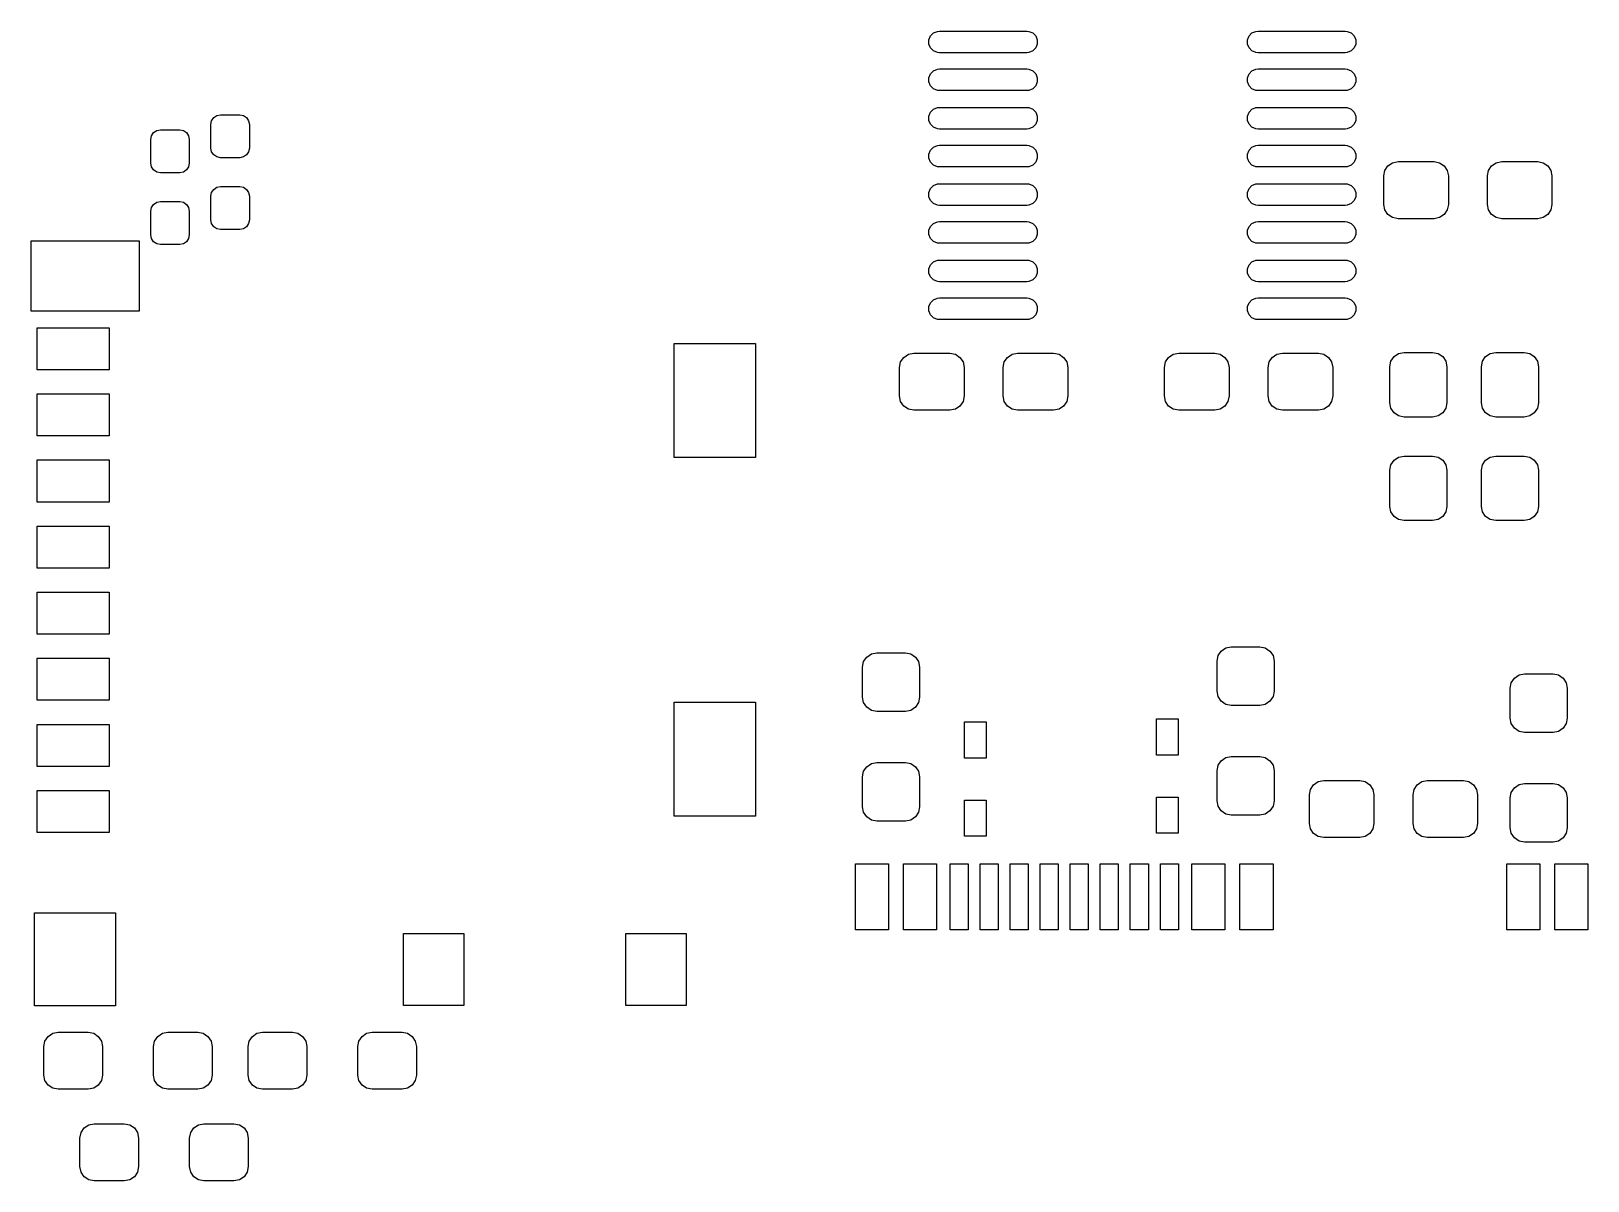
# Model space of a CAD drawing. Header units: millimetres. Extents: x 87.8 to 139.8, y -83.8 to -63.
# Drawn here: x 87.79 to 113.7, y -83.79 to -64.65 of the extents above; entities that cross this region are included whole.
import ezdxf

# ---------------------------------------------------------------- set-up
doc = ezdxf.new("R2010")
doc.units = ezdxf.units.MM
doc.layers.add('F.Paste', color=253, linetype='CONTINUOUS', true_color=0xb4a09a)

msp = doc.modelspace()

# ---------------------------------------------------------------- linework, layer by layer
at = {"layer": 'F.Paste', "linetype": 'CONTINUOUS'}
for p, q in [((102.730459, -64.798384), (102.757335, -64.733497)), ((102.757335, -64.733497), (102.806997, -64.683835)), ((102.806997, -64.683835), (102.871884, -64.656959)), ((102.871884, -64.656959), (102.907, -64.6535)), ((102.907, -64.6535), (104.357, -64.6535)), ((104.357, -64.6535), (104.392116, -64.656959)), ((104.392116, -64.656959), (104.457003, -64.683835)), ((104.457003, -64.683835), (104.506665, -64.733497)), ((104.506665, -64.733497), (104.533541, -64.798384)), ((108.030459, -64.798384), (108.057335, -64.733497)), ((108.057335, -64.733497), (108.106997, -64.683835)), ((108.106997, -64.683835), (108.171884, -64.656959)), ((108.171884, -64.656959), (108.207, -64.6535)), ((108.207, -64.6535), (109.657, -64.6535)), ((109.657, -64.6535), (109.692116, -64.656959)), ((109.692116, -64.656959), (109.757003, -64.683835)), ((109.757003, -64.683835), (109.806665, -64.733497)), ((109.806665, -64.733497), (109.833541, -64.798384)), ((102.730459, -64.868616), (102.730459, -64.798384)), ((102.757335, -64.933503), (102.730459, -64.868616)), ((102.806997, -64.983165), (102.757335, -64.933503)), ((102.871884, -65.010041), (102.806997, -64.983165)), ((102.907, -65.0135), (102.871884, -65.010041)), ((104.357, -65.0135), (102.907, -65.0135)), ((104.392116, -65.010041), (104.357, -65.0135)), ((104.457003, -64.983165), (104.392116, -65.010041)), ((104.506665, -64.933503), (104.457003, -64.983165)), ((104.533541, -64.868616), (104.506665, -64.933503)), ((104.533541, -64.798384), (104.533541, -64.868616)), ((108.030459, -64.868616), (108.030459, -64.798384)), ((108.057335, -64.933503), (108.030459, -64.868616)), ((108.106997, -64.983165), (108.057335, -64.933503)), ((108.171884, -65.010041), (108.106997, -64.983165)), ((108.207, -65.0135), (108.171884, -65.010041)), ((109.657, -65.0135), (108.207, -65.0135)), ((109.692116, -65.010041), (109.657, -65.0135)), ((109.757003, -64.983165), (109.692116, -65.010041)), ((109.806665, -64.933503), (109.757003, -64.983165)), ((109.833541, -64.868616), (109.806665, -64.933503)), ((109.833541, -64.798384), (109.833541, -64.868616)), ((102.806997, -65.313835), (102.871884, -65.286959)), ((102.871884, -65.286959), (102.907, -65.2835)), ((102.907, -65.2835), (104.357, -65.2835)), ((104.357, -65.2835), (104.392116, -65.286959)), ((104.392116, -65.286959), (104.457003, -65.313835)), ((108.106997, -65.313835), (108.171884, -65.286959)), ((108.171884, -65.286959), (108.207, -65.2835)), ((108.207, -65.2835), (109.657, -65.2835)), ((109.657, -65.2835), (109.692116, -65.286959)), ((109.692116, -65.286959), (109.757003, -65.313835)), ((102.730459, -65.428384), (102.757335, -65.363497)), ((102.730459, -65.498616), (102.730459, -65.428384)), ((102.757335, -65.563503), (102.730459, -65.498616)), ((102.757335, -65.363497), (102.806997, -65.313835)), ((104.457003, -65.313835), (104.506665, -65.363497)), ((104.506665, -65.363497), (104.533541, -65.428384)), ((104.533541, -65.498616), (104.506665, -65.563503)), ((104.533541, -65.428384), (104.533541, -65.498616)), ((108.030459, -65.428384), (108.057335, -65.363497)), ((108.030459, -65.498616), (108.030459, -65.428384)), ((108.057335, -65.563503), (108.030459, -65.498616)), ((108.057335, -65.363497), (108.106997, -65.313835)), ((109.757003, -65.313835), (109.806665, -65.363497)), ((109.806665, -65.363497), (109.833541, -65.428384)), ((109.833541, -65.498616), (109.806665, -65.563503)), ((109.833541, -65.428384), (109.833541, -65.498616)), ((102.806997, -65.613165), (102.757335, -65.563503)), ((102.871884, -65.640041), (102.806997, -65.613165)), ((102.907, -65.6435), (102.871884, -65.640041)), ((104.357, -65.6435), (102.907, -65.6435)), ((104.392116, -65.640041), (104.357, -65.6435)), ((104.457003, -65.613165), (104.392116, -65.640041)), ((104.506665, -65.563503), (104.457003, -65.613165)), ((108.106997, -65.613165), (108.057335, -65.563503)), ((108.171884, -65.640041), (108.106997, -65.613165)), ((108.207, -65.6435), (108.171884, -65.640041)), ((109.657, -65.6435), (108.207, -65.6435)), ((109.692116, -65.640041), (109.657, -65.6435)), ((109.757003, -65.613165), (109.692116, -65.640041)), ((109.806665, -65.563503), (109.757003, -65.613165)), ((90.826863, -66.091863), (90.878771, -66.057179)), ((90.878771, -66.057179), (90.94, -66.045)), ((90.94, -66.045), (91.26, -66.045)), ((91.26, -66.045), (91.321229, -66.057179)), ((91.321229, -66.057179), (91.373137, -66.091863)), ((102.730459, -66.068384), (102.757335, -66.003497)), ((102.730459, -66.138616), (102.730459, -66.068384)), ((102.757335, -66.003497), (102.806997, -65.953835)), ((102.806997, -65.953835), (102.871884, -65.926959)), ((102.871884, -65.926959), (102.907, -65.9235)), ((102.907, -65.9235), (104.357, -65.9235)), ((104.357, -65.9235), (104.392116, -65.926959)), ((104.392116, -65.926959), (104.457003, -65.953835)), ((104.457003, -65.953835), (104.506665, -66.003497)), ((104.506665, -66.003497), (104.533541, -66.068384)), ((104.533541, -66.068384), (104.533541, -66.138616)), ((108.030459, -66.068384), (108.057335, -66.003497)), ((108.030459, -66.138616), (108.030459, -66.068384)), ((108.057335, -66.003497), (108.106997, -65.953835)), ((108.106997, -65.953835), (108.171884, -65.926959)), ((108.171884, -65.926959), (108.207, -65.9235)), ((108.207, -65.9235), (109.657, -65.9235)), ((109.657, -65.9235), (109.692116, -65.926959)), ((109.692116, -65.926959), (109.757003, -65.953835)), ((109.757003, -65.953835), (109.806665, -66.003497)), ((109.806665, -66.003497), (109.833541, -66.068384)), ((109.833541, -66.068384), (109.833541, -66.138616)), ((89.826863, -66.341863), (89.878771, -66.307179)), ((89.878771, -66.307179), (89.94, -66.295)), ((89.94, -66.295), (90.26, -66.295)), ((90.26, -66.295), (90.321229, -66.307179)), ((90.321229, -66.307179), (90.373137, -66.341863)), ((90.78, -66.205), (90.792179, -66.143771)), ((90.78, -66.6), (90.78, -66.205)), ((90.792179, -66.143771), (90.826863, -66.091863)), ((91.373137, -66.091863), (91.407821, -66.143771)), ((91.407821, -66.143771), (91.42, -66.205)), ((91.42, -66.205), (91.42, -66.6)), ((102.757335, -66.203503), (102.730459, -66.138616)), ((102.806997, -66.253165), (102.757335, -66.203503)), ((102.871884, -66.280041), (102.806997, -66.253165)), ((102.907, -66.2835), (102.871884, -66.280041)), ((104.357, -66.2835), (102.907, -66.2835)), ((104.392116, -66.280041), (104.357, -66.2835)), ((104.457003, -66.253165), (104.392116, -66.280041)), ((104.506665, -66.203503), (104.457003, -66.253165)), ((104.533541, -66.138616), (104.506665, -66.203503)), ((108.057335, -66.203503), (108.030459, -66.138616)), ((108.106997, -66.253165), (108.057335, -66.203503)), ((108.171884, -66.280041), (108.106997, -66.253165)), ((108.207, -66.2835), (108.171884, -66.280041)), ((109.657, -66.2835), (108.207, -66.2835)), ((109.692116, -66.280041), (109.657, -66.2835)), ((109.757003, -66.253165), (109.692116, -66.280041)), ((109.806665, -66.203503), (109.757003, -66.253165)), ((109.833541, -66.138616), (109.806665, -66.203503)), ((89.78, -66.455), (89.792179, -66.393771)), ((89.78, -66.85), (89.78, -66.455)), ((89.792179, -66.393771), (89.826863, -66.341863)), ((90.373137, -66.341863), (90.407821, -66.393771)), ((90.407821, -66.393771), (90.42, -66.455)), ((90.42, -66.455), (90.42, -66.85)), ((102.757335, -66.633497), (102.806997, -66.583835)), ((102.806997, -66.583835), (102.871884, -66.556959)), ((102.871884, -66.556959), (102.907, -66.5535)), ((102.907, -66.5535), (104.357, -66.5535)), ((104.357, -66.5535), (104.392116, -66.556959)), ((104.392116, -66.556959), (104.457003, -66.583835)), ((104.457003, -66.583835), (104.506665, -66.633497)), ((108.057335, -66.633497), (108.106997, -66.583835)), ((108.106997, -66.583835), (108.171884, -66.556959)), ((108.171884, -66.556959), (108.207, -66.5535)), ((108.207, -66.5535), (109.657, -66.5535)), ((109.657, -66.5535), (109.692116, -66.556959)), ((109.692116, -66.556959), (109.757003, -66.583835)), ((109.757003, -66.583835), (109.806665, -66.633497)), ((90.792179, -66.661229), (90.78, -66.6)), ((90.826863, -66.713137), (90.792179, -66.661229)), ((90.878771, -66.747821), (90.826863, -66.713137)), ((90.94, -66.76), (90.878771, -66.747821)), ((91.26, -66.76), (90.94, -66.76)), ((91.321229, -66.747821), (91.26, -66.76)), ((91.373137, -66.713137), (91.321229, -66.747821)), ((91.407821, -66.661229), (91.373137, -66.713137)), ((91.42, -66.6), (91.407821, -66.661229)), ((102.730459, -66.698384), (102.757335, -66.633497)), ((102.730459, -66.768616), (102.730459, -66.698384)), ((102.757335, -66.833503), (102.730459, -66.768616)), ((102.806997, -66.883165), (102.757335, -66.833503)), ((104.506665, -66.833503), (104.457003, -66.883165)), ((104.506665, -66.633497), (104.533541, -66.698384)), ((104.533541, -66.768616), (104.506665, -66.833503)), ((104.533541, -66.698384), (104.533541, -66.768616)), ((108.030459, -66.698384), (108.057335, -66.633497)), ((108.030459, -66.768616), (108.030459, -66.698384)), ((108.057335, -66.833503), (108.030459, -66.768616)), ((108.106997, -66.883165), (108.057335, -66.833503)), ((109.806665, -66.833503), (109.757003, -66.883165)), ((109.806665, -66.633497), (109.833541, -66.698384)), ((109.833541, -66.768616), (109.806665, -66.833503)), ((109.833541, -66.698384), (109.833541, -66.768616)), ((110.369562, -66.894562), (110.446613, -66.843079)), ((110.446613, -66.843079), (110.5375, -66.825)), ((110.5375, -66.825), (111.1375, -66.825)), ((111.1375, -66.825), (111.228387, -66.843079)), ((111.228387, -66.843079), (111.305438, -66.894562)), ((112.094562, -66.894562), (112.171613, -66.843079)), ((112.171613, -66.843079), (112.2625, -66.825)), ((112.2625, -66.825), (112.8625, -66.825)), ((112.8625, -66.825), (112.953387, -66.843079)), ((112.953387, -66.843079), (113.030438, -66.894562)), ((89.792179, -66.911229), (89.78, -66.85)), ((89.826863, -66.963137), (89.792179, -66.911229)), ((89.878771, -66.997821), (89.826863, -66.963137)), ((89.94, -67.01), (89.878771, -66.997821)), ((90.26, -67.01), (89.94, -67.01)), ((90.321229, -66.997821), (90.26, -67.01)), ((90.373137, -66.963137), (90.321229, -66.997821)), ((90.407821, -66.911229), (90.373137, -66.963137)), ((90.42, -66.85), (90.407821, -66.911229)), ((102.871884, -66.910041), (102.806997, -66.883165)), ((102.907, -66.9135), (102.871884, -66.910041)), ((104.357, -66.9135), (102.907, -66.9135)), ((104.392116, -66.910041), (104.357, -66.9135)), ((104.457003, -66.883165), (104.392116, -66.910041)), ((108.171884, -66.910041), (108.106997, -66.883165)), ((108.207, -66.9135), (108.171884, -66.910041)), ((109.657, -66.9135), (108.207, -66.9135)), ((109.692116, -66.910041), (109.657, -66.9135)), ((109.757003, -66.883165), (109.692116, -66.910041)), ((110.3, -67.0625), (110.318079, -66.971613)), ((110.3, -67.5375), (110.3, -67.0625)), ((110.318079, -66.971613), (110.369562, -66.894562)), ((111.305438, -66.894562), (111.356921, -66.971613)), ((111.356921, -66.971613), (111.375, -67.0625)), ((111.375, -67.0625), (111.375, -67.5375)), ((112.025, -67.0625), (112.043079, -66.971613)), ((112.025, -67.5375), (112.025, -67.0625)), ((112.043079, -66.971613), (112.094562, -66.894562)), ((113.030438, -66.894562), (113.081921, -66.971613)), ((113.081921, -66.971613), (113.1, -67.0625)), ((113.1, -67.0625), (113.1, -67.5375)), ((90.78, -67.4), (90.792179, -67.338771)), ((90.792179, -67.338771), (90.826863, -67.286863)), ((90.826863, -67.286863), (90.878771, -67.252179)), ((90.878771, -67.252179), (90.94, -67.24)), ((90.94, -67.24), (91.26, -67.24)), ((91.26, -67.24), (91.321229, -67.252179)), ((91.321229, -67.252179), (91.373137, -67.286863)), ((91.373137, -67.286863), (91.407821, -67.338771)), ((91.407821, -67.338771), (91.42, -67.4)), ((102.730459, -67.338384), (102.757335, -67.273497)), ((102.730459, -67.408616), (102.730459, -67.338384)), ((102.757335, -67.273497), (102.806997, -67.223835)), ((102.806997, -67.223835), (102.871884, -67.196959)), ((102.871884, -67.196959), (102.907, -67.1935)), ((102.907, -67.1935), (104.357, -67.1935)), ((104.357, -67.1935), (104.392116, -67.196959)), ((104.392116, -67.196959), (104.457003, -67.223835)), ((104.457003, -67.223835), (104.506665, -67.273497)), ((104.506665, -67.273497), (104.533541, -67.338384)), ((104.533541, -67.338384), (104.533541, -67.408616)), ((108.030459, -67.338384), (108.057335, -67.273497)), ((108.030459, -67.408616), (108.030459, -67.338384)), ((108.057335, -67.273497), (108.106997, -67.223835)), ((108.106997, -67.223835), (108.171884, -67.196959)), ((108.171884, -67.196959), (108.207, -67.1935)), ((108.207, -67.1935), (109.657, -67.1935)), ((109.657, -67.1935), (109.692116, -67.196959)), ((109.692116, -67.196959), (109.757003, -67.223835)), ((109.757003, -67.223835), (109.806665, -67.273497)), ((109.806665, -67.273497), (109.833541, -67.338384)), ((109.833541, -67.338384), (109.833541, -67.408616)), ((89.78, -67.65), (89.792179, -67.588771)), ((89.792179, -67.588771), (89.826863, -67.536863)), ((89.826863, -67.536863), (89.878771, -67.502179)), ((89.878771, -67.502179), (89.94, -67.49)), ((89.94, -67.49), (90.26, -67.49)), ((90.26, -67.49), (90.321229, -67.502179)), ((90.321229, -67.502179), (90.373137, -67.536863)), ((90.373137, -67.536863), (90.407821, -67.588771)), ((90.407821, -67.588771), (90.42, -67.65)), ((90.78, -67.795), (90.78, -67.4)), ((91.42, -67.4), (91.42, -67.795)), ((102.757335, -67.473503), (102.730459, -67.408616)), ((102.806997, -67.523165), (102.757335, -67.473503)), ((102.871884, -67.550041), (102.806997, -67.523165)), ((102.907, -67.5535), (102.871884, -67.550041)), ((104.357, -67.5535), (102.907, -67.5535)), ((104.392116, -67.550041), (104.357, -67.5535)), ((104.457003, -67.523165), (104.392116, -67.550041)), ((104.506665, -67.473503), (104.457003, -67.523165)), ((104.533541, -67.408616), (104.506665, -67.473503)), ((108.057335, -67.473503), (108.030459, -67.408616)), ((108.106997, -67.523165), (108.057335, -67.473503)), ((108.171884, -67.550041), (108.106997, -67.523165)), ((108.207, -67.5535), (108.171884, -67.550041)), ((109.657, -67.5535), (108.207, -67.5535)), ((109.692116, -67.550041), (109.657, -67.5535)), ((109.757003, -67.523165), (109.692116, -67.550041)), ((109.806665, -67.473503), (109.757003, -67.523165)), ((109.833541, -67.408616), (109.806665, -67.473503)), ((110.318079, -67.628387), (110.3, -67.5375)), ((111.375, -67.5375), (111.356921, -67.628387)), ((112.043079, -67.628387), (112.025, -67.5375)), ((113.1, -67.5375), (113.081921, -67.628387)), ((89.78, -68.045), (89.78, -67.65)), ((90.42, -67.65), (90.42, -68.045)), ((90.792179, -67.856229), (90.78, -67.795)), ((90.826863, -67.908137), (90.792179, -67.856229)), ((91.407821, -67.856229), (91.373137, -67.908137)), ((91.42, -67.795), (91.407821, -67.856229)), ((102.757335, -67.903497), (102.806997, -67.853835)), ((102.806997, -67.853835), (102.871884, -67.826959)), ((102.871884, -67.826959), (102.907, -67.8235)), ((102.907, -67.8235), (104.357, -67.8235)), ((104.357, -67.8235), (104.392116, -67.826959)), ((104.392116, -67.826959), (104.457003, -67.853835)), ((104.457003, -67.853835), (104.506665, -67.903497)), ((108.057335, -67.903497), (108.106997, -67.853835)), ((108.106997, -67.853835), (108.171884, -67.826959)), ((108.171884, -67.826959), (108.207, -67.8235)), ((108.207, -67.8235), (109.657, -67.8235)), ((109.657, -67.8235), (109.692116, -67.826959)), ((109.692116, -67.826959), (109.757003, -67.853835)), ((109.757003, -67.853835), (109.806665, -67.903497)), ((110.369562, -67.705438), (110.318079, -67.628387)), ((110.446613, -67.756921), (110.369562, -67.705438)), ((110.5375, -67.775), (110.446613, -67.756921)), ((111.1375, -67.775), (110.5375, -67.775)), ((111.228387, -67.756921), (111.1375, -67.775)), ((111.305438, -67.705438), (111.228387, -67.756921)), ((111.356921, -67.628387), (111.305438, -67.705438)), ((112.094562, -67.705438), (112.043079, -67.628387)), ((112.171613, -67.756921), (112.094562, -67.705438)), ((112.2625, -67.775), (112.171613, -67.756921)), ((112.8625, -67.775), (112.2625, -67.775)), ((112.953387, -67.756921), (112.8625, -67.775)), ((113.030438, -67.705438), (112.953387, -67.756921)), ((113.081921, -67.628387), (113.030438, -67.705438)), ((89.792179, -68.106229), (89.78, -68.045)), ((89.826863, -68.158137), (89.792179, -68.106229)), ((90.407821, -68.106229), (90.373137, -68.158137)), ((90.42, -68.045), (90.407821, -68.106229)), ((90.878771, -67.942821), (90.826863, -67.908137)), ((90.94, -67.955), (90.878771, -67.942821)), ((91.26, -67.955), (90.94, -67.955)), ((91.321229, -67.942821), (91.26, -67.955)), ((91.373137, -67.908137), (91.321229, -67.942821)), ((102.730459, -67.968384), (102.757335, -67.903497)), ((102.730459, -68.038616), (102.730459, -67.968384)), ((102.757335, -68.103503), (102.730459, -68.038616)), ((102.806997, -68.153165), (102.757335, -68.103503)), ((104.506665, -68.103503), (104.457003, -68.153165)), ((104.506665, -67.903497), (104.533541, -67.968384)), ((104.533541, -68.038616), (104.506665, -68.103503)), ((104.533541, -67.968384), (104.533541, -68.038616)), ((108.030459, -67.968384), (108.057335, -67.903497)), ((108.030459, -68.038616), (108.030459, -67.968384)), ((108.057335, -68.103503), (108.030459, -68.038616)), ((108.106997, -68.153165), (108.057335, -68.103503)), ((109.806665, -68.103503), (109.757003, -68.153165)), ((109.806665, -67.903497), (109.833541, -67.968384)), ((109.833541, -68.038616), (109.806665, -68.103503)), ((109.833541, -67.968384), (109.833541, -68.038616)), ((87.7876, -69.315), (87.7876, -68.145)), ((87.7876, -68.145), (89.5876, -68.145)), ((89.5876, -68.145), (89.5876, -69.315)), ((89.878771, -68.192821), (89.826863, -68.158137)), ((89.94, -68.205), (89.878771, -68.192821)), ((90.26, -68.205), (89.94, -68.205)), ((90.321229, -68.192821), (90.26, -68.205)), ((90.373137, -68.158137), (90.321229, -68.192821)), ((102.871884, -68.180041), (102.806997, -68.153165)), ((102.907, -68.1835), (102.871884, -68.180041)), ((104.357, -68.1835), (102.907, -68.1835)), ((104.392116, -68.180041), (104.357, -68.1835)), ((104.457003, -68.153165), (104.392116, -68.180041)), ((108.171884, -68.180041), (108.106997, -68.153165)), ((108.207, -68.1835), (108.171884, -68.180041)), ((109.657, -68.1835), (108.207, -68.1835)), ((109.692116, -68.180041), (109.657, -68.1835)), ((109.757003, -68.153165), (109.692116, -68.180041)), ((102.730459, -68.608384), (102.757335, -68.543497)), ((102.730459, -68.678616), (102.730459, -68.608384)), ((102.757335, -68.543497), (102.806997, -68.493835)), ((102.806997, -68.493835), (102.871884, -68.466959)), ((102.871884, -68.466959), (102.907, -68.4635)), ((102.907, -68.4635), (104.357, -68.4635)), ((104.357, -68.4635), (104.392116, -68.466959)), ((104.392116, -68.466959), (104.457003, -68.493835)), ((104.457003, -68.493835), (104.506665, -68.543497)), ((104.506665, -68.543497), (104.533541, -68.608384)), ((104.533541, -68.608384), (104.533541, -68.678616)), ((108.030459, -68.608384), (108.057335, -68.543497)), ((108.030459, -68.678616), (108.030459, -68.608384)), ((108.057335, -68.543497), (108.106997, -68.493835)), ((108.106997, -68.493835), (108.171884, -68.466959)), ((108.171884, -68.466959), (108.207, -68.4635)), ((108.207, -68.4635), (109.657, -68.4635)), ((109.657, -68.4635), (109.692116, -68.466959)), ((109.692116, -68.466959), (109.757003, -68.493835)), ((109.757003, -68.493835), (109.806665, -68.543497)), ((109.806665, -68.543497), (109.833541, -68.608384)), ((109.833541, -68.608384), (109.833541, -68.678616)), ((102.757335, -68.743503), (102.730459, -68.678616)), ((102.806997, -68.793165), (102.757335, -68.743503)), ((102.871884, -68.820041), (102.806997, -68.793165)), ((102.907, -68.8235), (102.871884, -68.820041)), ((104.357, -68.8235), (102.907, -68.8235)), ((104.392116, -68.820041), (104.357, -68.8235)), ((104.457003, -68.793165), (104.392116, -68.820041)), ((104.506665, -68.743503), (104.457003, -68.793165)), ((104.533541, -68.678616), (104.506665, -68.743503)), ((108.057335, -68.743503), (108.030459, -68.678616)), ((108.106997, -68.793165), (108.057335, -68.743503)), ((108.171884, -68.820041), (108.106997, -68.793165)), ((108.207, -68.8235), (108.171884, -68.820041)), ((109.657, -68.8235), (108.207, -68.8235)), ((109.692116, -68.820041), (109.657, -68.8235)), ((109.757003, -68.793165), (109.692116, -68.820041)), ((109.806665, -68.743503), (109.757003, -68.793165)), ((109.833541, -68.678616), (109.806665, -68.743503)), ((102.730459, -69.238384), (102.757335, -69.173497)), ((102.757335, -69.173497), (102.806997, -69.123835)), ((102.806997, -69.123835), (102.871884, -69.096959)), ((102.871884, -69.096959), (102.907, -69.0935)), ((102.907, -69.0935), (104.357, -69.0935)), ((104.357, -69.0935), (104.392116, -69.096959)), ((104.392116, -69.096959), (104.457003, -69.123835)), ((104.457003, -69.123835), (104.506665, -69.173497)), ((104.506665, -69.173497), (104.533541, -69.238384)), ((108.030459, -69.238384), (108.057335, -69.173497)), ((108.057335, -69.173497), (108.106997, -69.123835)), ((108.106997, -69.123835), (108.171884, -69.096959)), ((108.171884, -69.096959), (108.207, -69.0935)), ((108.207, -69.0935), (109.657, -69.0935)), ((109.657, -69.0935), (109.692116, -69.096959)), ((109.692116, -69.096959), (109.757003, -69.123835)), ((109.757003, -69.123835), (109.806665, -69.173497)), ((109.806665, -69.173497), (109.833541, -69.238384)), ((89.5876, -69.315), (87.7876, -69.315)), ((102.730459, -69.308616), (102.730459, -69.238384)), ((102.757335, -69.373503), (102.730459, -69.308616)), ((102.806997, -69.423165), (102.757335, -69.373503)), ((102.871884, -69.450041), (102.806997, -69.423165)), ((104.457003, -69.423165), (104.392116, -69.450041)), ((104.506665, -69.373503), (104.457003, -69.423165)), ((104.533541, -69.308616), (104.506665, -69.373503)), ((104.533541, -69.238384), (104.533541, -69.308616)), ((108.030459, -69.308616), (108.030459, -69.238384)), ((108.057335, -69.373503), (108.030459, -69.308616)), ((108.106997, -69.423165), (108.057335, -69.373503)), ((108.171884, -69.450041), (108.106997, -69.423165)), ((109.757003, -69.423165), (109.692116, -69.450041)), ((109.806665, -69.373503), (109.757003, -69.423165)), ((109.833541, -69.308616), (109.806665, -69.373503)), ((109.833541, -69.238384), (109.833541, -69.308616)), ((87.8876, -70.29), (87.8876, -69.59)), ((87.8876, -69.59), (89.0876, -69.59)), ((89.0876, -69.59), (89.0876, -70.29)), ((102.907, -69.4535), (102.871884, -69.450041)), ((104.357, -69.4535), (102.907, -69.4535)), ((104.392116, -69.450041), (104.357, -69.4535)), ((108.207, -69.4535), (108.171884, -69.450041)), ((109.657, -69.4535), (108.207, -69.4535)), ((109.692116, -69.450041), (109.657, -69.4535)), ((98.4926, -71.75), (98.4926, -69.85)), ((98.4926, -69.85), (99.8426, -69.85)), ((99.8426, -69.85), (99.8426, -71.75)), ((102.2415, -70.25), (102.259579, -70.159113)), ((102.259579, -70.159113), (102.311062, -70.082062)), ((102.311062, -70.082062), (102.388113, -70.030579)), ((102.388113, -70.030579), (102.479, -70.0125)), ((102.479, -70.0125), (103.079, -70.0125)), ((103.079, -70.0125), (103.169887, -70.030579)), ((103.169887, -70.030579), (103.246938, -70.082062)), ((103.246938, -70.082062), (103.298421, -70.159113)), ((103.298421, -70.159113), (103.3165, -70.25)), ((103.9665, -70.25), (103.984579, -70.159113)), ((103.984579, -70.159113), (104.036062, -70.082062)), ((104.036062, -70.082062), (104.113113, -70.030579)), ((104.113113, -70.030579), (104.204, -70.0125)), ((104.204, -70.0125), (104.804, -70.0125)), ((104.804, -70.0125), (104.894887, -70.030579)), ((104.894887, -70.030579), (104.971938, -70.082062)), ((104.971938, -70.082062), (105.023421, -70.159113)), ((105.023421, -70.159113), (105.0415, -70.25)), ((106.65, -70.25), (106.668079, -70.159113)), ((106.668079, -70.159113), (106.719562, -70.082062)), ((106.719562, -70.082062), (106.796613, -70.030579)), ((106.796613, -70.030579), (106.8875, -70.0125)), ((106.8875, -70.0125), (107.4875, -70.0125)), ((107.4875, -70.0125), (107.578387, -70.030579)), ((107.578387, -70.030579), (107.655438, -70.082062)), ((107.655438, -70.082062), (107.706921, -70.159113)), ((107.706921, -70.159113), (107.725, -70.25)), ((108.375, -70.25), (108.393079, -70.159113)), ((108.393079, -70.159113), (108.444562, -70.082062)), ((108.444562, -70.082062), (108.521613, -70.030579)), ((108.521613, -70.030579), (108.6125, -70.0125)), ((108.6125, -70.0125), (109.2125, -70.0125)), ((109.2125, -70.0125), (109.303387, -70.030579)), ((109.303387, -70.030579), (109.380438, -70.082062)), ((109.380438, -70.082062), (109.431921, -70.159113)), ((109.431921, -70.159113), (109.45, -70.25)), ((110.401, -70.2375), (110.419079, -70.146613)), ((110.419079, -70.146613), (110.470562, -70.069562)), ((110.470562, -70.069562), (110.547613, -70.018079)), ((110.547613, -70.018079), (110.6385, -70)), ((110.6385, -70), (111.1135, -70)), ((111.1135, -70), (111.204387, -70.018079)), ((111.204387, -70.018079), (111.281438, -70.069562)), ((111.281438, -70.069562), (111.332921, -70.146613)), ((111.332921, -70.146613), (111.351, -70.2375)), ((111.925, -70.2375), (111.943079, -70.146613)), ((111.943079, -70.146613), (111.994562, -70.069562)), ((111.994562, -70.069562), (112.071613, -70.018079)), ((112.071613, -70.018079), (112.1625, -70)), ((112.1625, -70), (112.6375, -70)), ((112.6375, -70), (112.728387, -70.018079)), ((112.728387, -70.018079), (112.805438, -70.069562)), ((112.805438, -70.069562), (112.856921, -70.146613)), ((112.856921, -70.146613), (112.875, -70.2375)), ((89.0876, -70.29), (87.8876, -70.29)), ((102.2415, -70.725), (102.2415, -70.25)), ((103.3165, -70.25), (103.3165, -70.725)), ((103.9665, -70.725), (103.9665, -70.25)), ((105.0415, -70.25), (105.0415, -70.725)), ((106.65, -70.725), (106.65, -70.25)), ((107.725, -70.25), (107.725, -70.725)), ((108.375, -70.725), (108.375, -70.25)), ((109.45, -70.25), (109.45, -70.725)), ((110.401, -70.8375), (110.401, -70.2375)), ((111.351, -70.2375), (111.351, -70.8375)), ((111.925, -70.8375), (111.925, -70.2375)), ((112.875, -70.2375), (112.875, -70.8375)), ((87.8876, -71.39), (87.8876, -70.69)), ((87.8876, -70.69), (89.0876, -70.69)), ((89.0876, -70.69), (89.0876, -71.39)), ((102.259579, -70.815887), (102.2415, -70.725)), ((103.3165, -70.725), (103.298421, -70.815887)), ((103.984579, -70.815887), (103.9665, -70.725)), ((105.0415, -70.725), (105.023421, -70.815887)), ((106.668079, -70.815887), (106.65, -70.725)), ((107.725, -70.725), (107.706921, -70.815887)), ((108.393079, -70.815887), (108.375, -70.725)), ((109.45, -70.725), (109.431921, -70.815887)), ((102.311062, -70.892938), (102.259579, -70.815887)), ((102.388113, -70.944421), (102.311062, -70.892938)), ((102.479, -70.9625), (102.388113, -70.944421)), ((103.079, -70.9625), (102.479, -70.9625)), ((103.169887, -70.944421), (103.079, -70.9625)), ((103.246938, -70.892938), (103.169887, -70.944421)), ((103.298421, -70.815887), (103.246938, -70.892938)), ((104.036062, -70.892938), (103.984579, -70.815887)), ((104.113113, -70.944421), (104.036062, -70.892938)), ((104.204, -70.9625), (104.113113, -70.944421)), ((104.804, -70.9625), (104.204, -70.9625)), ((104.894887, -70.944421), (104.804, -70.9625)), ((104.971938, -70.892938), (104.894887, -70.944421)), ((105.023421, -70.815887), (104.971938, -70.892938)), ((106.719562, -70.892938), (106.668079, -70.815887)), ((106.796613, -70.944421), (106.719562, -70.892938)), ((106.8875, -70.9625), (106.796613, -70.944421)), ((107.4875, -70.9625), (106.8875, -70.9625)), ((107.578387, -70.944421), (107.4875, -70.9625)), ((107.655438, -70.892938), (107.578387, -70.944421)), ((107.706921, -70.815887), (107.655438, -70.892938)), ((108.444562, -70.892938), (108.393079, -70.815887)), ((108.521613, -70.944421), (108.444562, -70.892938)), ((108.6125, -70.9625), (108.521613, -70.944421)), ((109.2125, -70.9625), (108.6125, -70.9625)), ((109.303387, -70.944421), (109.2125, -70.9625)), ((109.380438, -70.892938), (109.303387, -70.944421)), ((109.431921, -70.815887), (109.380438, -70.892938)), ((110.419079, -70.928387), (110.401, -70.8375)), ((110.470562, -71.005438), (110.419079, -70.928387)), ((111.332921, -70.928387), (111.281438, -71.005438)), ((111.351, -70.8375), (111.332921, -70.928387)), ((111.943079, -70.928387), (111.925, -70.8375)), ((111.994562, -71.005438), (111.943079, -70.928387)), ((112.856921, -70.928387), (112.805438, -71.005438)), ((112.875, -70.8375), (112.856921, -70.928387)), ((110.547613, -71.056921), (110.470562, -71.005438)), ((110.6385, -71.075), (110.547613, -71.056921)), ((111.1135, -71.075), (110.6385, -71.075)), ((111.204387, -71.056921), (111.1135, -71.075)), ((111.281438, -71.005438), (111.204387, -71.056921)), ((112.071613, -71.056921), (111.994562, -71.005438)), ((112.1625, -71.075), (112.071613, -71.056921)), ((112.6375, -71.075), (112.1625, -71.075)), ((112.728387, -71.056921), (112.6375, -71.075)), ((112.805438, -71.005438), (112.728387, -71.056921)), ((89.0876, -71.39), (87.8876, -71.39)), ((99.8426, -71.75), (98.4926, -71.75)), ((110.470562, -71.794562), (110.547613, -71.743079)), ((110.547613, -71.743079), (110.6385, -71.725)), ((110.6385, -71.725), (111.1135, -71.725)), ((111.1135, -71.725), (111.204387, -71.743079)), ((111.204387, -71.743079), (111.281438, -71.794562)), ((111.994562, -71.794562), (112.071613, -71.743079)), ((112.071613, -71.743079), (112.1625, -71.725)), ((112.1625, -71.725), (112.6375, -71.725)), ((112.6375, -71.725), (112.728387, -71.743079)), ((112.728387, -71.743079), (112.805438, -71.794562)), ((87.8876, -72.49), (87.8876, -71.79)), ((87.8876, -71.79), (89.0876, -71.79)), ((89.0876, -71.79), (89.0876, -72.49)), ((110.401, -71.9625), (110.419079, -71.871613)), ((110.401, -72.5625), (110.401, -71.9625)), ((110.419079, -71.871613), (110.470562, -71.794562)), ((111.281438, -71.794562), (111.332921, -71.871613)), ((111.332921, -71.871613), (111.351, -71.9625)), ((111.351, -71.9625), (111.351, -72.5625)), ((111.925, -71.9625), (111.943079, -71.871613)), ((111.925, -72.5625), (111.925, -71.9625)), ((111.943079, -71.871613), (111.994562, -71.794562)), ((112.805438, -71.794562), (112.856921, -71.871613)), ((112.856921, -71.871613), (112.875, -71.9625)), ((112.875, -71.9625), (112.875, -72.5625)), ((89.0876, -72.49), (87.8876, -72.49)), ((110.419079, -72.653387), (110.401, -72.5625)), ((110.470562, -72.730438), (110.419079, -72.653387)), ((110.547613, -72.781921), (110.470562, -72.730438)), ((110.6385, -72.8), (110.547613, -72.781921)), ((111.1135, -72.8), (110.6385, -72.8)), ((111.204387, -72.781921), (111.1135, -72.8)), ((111.281438, -72.730438), (111.204387, -72.781921)), ((111.332921, -72.653387), (111.281438, -72.730438)), ((111.351, -72.5625), (111.332921, -72.653387)), ((111.943079, -72.653387), (111.925, -72.5625)), ((111.994562, -72.730438), (111.943079, -72.653387)), ((112.071613, -72.781921), (111.994562, -72.730438)), ((112.1625, -72.8), (112.071613, -72.781921)), ((112.6375, -72.8), (112.1625, -72.8)), ((112.728387, -72.781921), (112.6375, -72.8)), ((112.805438, -72.730438), (112.728387, -72.781921)), ((112.856921, -72.653387), (112.805438, -72.730438)), ((112.875, -72.5625), (112.856921, -72.653387)), ((87.8876, -73.59), (87.8876, -72.89)), ((87.8876, -72.89), (89.0876, -72.89)), ((89.0876, -72.89), (89.0876, -73.59)), ((89.0876, -73.59), (87.8876, -73.59)), ((87.8876, -74.69), (87.8876, -73.99)), ((87.8876, -73.99), (89.0876, -73.99)), ((89.0876, -73.99), (89.0876, -74.69)), ((89.0876, -74.69), (87.8876, -74.69)), ((87.8876, -75.79), (87.8876, -75.09)), ((87.8876, -75.09), (89.0876, -75.09)), ((89.0876, -75.09), (89.0876, -75.79)), ((101.643079, -75.146613), (101.694562, -75.069562)), ((101.694562, -75.069562), (101.771613, -75.018079)), ((101.771613, -75.018079), (101.8625, -75)), ((101.8625, -75), (102.3375, -75)), ((102.3375, -75), (102.428387, -75.018079)), ((102.428387, -75.018079), (102.505438, -75.069562)), ((102.505438, -75.069562), (102.556921, -75.146613)), ((107.525, -75.1375), (107.543079, -75.046613)), ((107.543079, -75.046613), (107.594562, -74.969562)), ((107.594562, -74.969562), (107.671613, -74.918079)), ((107.671613, -74.918079), (107.7625, -74.9)), ((107.7625, -74.9), (108.2375, -74.9)), ((108.2375, -74.9), (108.328387, -74.918079)), ((108.328387, -74.918079), (108.405438, -74.969562)), ((108.405438, -74.969562), (108.456921, -75.046613)), ((108.456921, -75.046613), (108.475, -75.1375)), ((101.625, -75.2375), (101.643079, -75.146613)), ((101.625, -75.7375), (101.625, -75.2375)), ((102.556921, -75.146613), (102.575, -75.2375)), ((102.575, -75.2375), (102.575, -75.7375)), ((107.525, -75.6375), (107.525, -75.1375)), ((108.475, -75.1375), (108.475, -75.6375)), ((112.474562, -75.419562), (112.551613, -75.368079)), ((112.551613, -75.368079), (112.6425, -75.35)), ((112.6425, -75.35), (113.1175, -75.35)), ((113.1175, -75.35), (113.208387, -75.368079)), ((113.208387, -75.368079), (113.285438, -75.419562)), ((107.543079, -75.728387), (107.525, -75.6375)), ((108.475, -75.6375), (108.456921, -75.728387)), ((112.405, -75.5875), (112.423079, -75.496613)), ((112.405, -76.0875), (112.405, -75.5875)), ((112.423079, -75.496613), (112.474562, -75.419562)), ((113.285438, -75.419562), (113.336921, -75.496613)), ((113.336921, -75.496613), (113.355, -75.5875)), ((113.355, -75.5875), (113.355, -76.0875)), ((89.0876, -75.79), (87.8876, -75.79)), ((98.4926, -77.72), (98.4926, -75.82)), ((98.4926, -75.82), (99.8426, -75.82)), ((99.8426, -75.82), (99.8426, -77.72)), ((101.643079, -75.828387), (101.625, -75.7375)), ((101.694562, -75.905438), (101.643079, -75.828387)), ((101.771613, -75.956921), (101.694562, -75.905438)), ((102.505438, -75.905438), (102.428387, -75.956921)), ((102.556921, -75.828387), (102.505438, -75.905438)), ((102.575, -75.7375), (102.556921, -75.828387)), ((107.594562, -75.805438), (107.543079, -75.728387)), ((107.671613, -75.856921), (107.594562, -75.805438)), ((107.7625, -75.875), (107.671613, -75.856921)), ((108.2375, -75.875), (107.7625, -75.875)), ((108.328387, -75.856921), (108.2375, -75.875)), ((108.405438, -75.805438), (108.328387, -75.856921)), ((108.456921, -75.728387), (108.405438, -75.805438)), ((101.8625, -75.975), (101.771613, -75.956921)), ((102.3375, -75.975), (101.8625, -75.975)), ((102.428387, -75.956921), (102.3375, -75.975)), ((103.32, -76.75), (103.32, -76.15)), ((103.32, -76.15), (103.68, -76.15)), ((103.68, -76.15), (103.68, -76.75)), ((106.52, -76.7), (106.52, -76.1)), ((106.52, -76.1), (106.88, -76.1)), ((106.88, -76.1), (106.88, -76.7)), ((112.423079, -76.178387), (112.405, -76.0875)), ((113.355, -76.0875), (113.336921, -76.178387)), ((87.8876, -76.89), (87.8876, -76.19)), ((87.8876, -76.19), (89.0876, -76.19)), ((89.0876, -76.19), (89.0876, -76.89)), ((112.474562, -76.255438), (112.423079, -76.178387)), ((112.551613, -76.306921), (112.474562, -76.255438)), ((112.6425, -76.325), (112.551613, -76.306921)), ((113.1175, -76.325), (112.6425, -76.325)), ((113.208387, -76.306921), (113.1175, -76.325)), ((113.285438, -76.255438), (113.208387, -76.306921)), ((113.336921, -76.178387), (113.285438, -76.255438)), ((89.0876, -76.89), (87.8876, -76.89)), ((101.643079, -76.971613), (101.694562, -76.894562)), ((101.694562, -76.894562), (101.771613, -76.843079)), ((101.771613, -76.843079), (101.8625, -76.825)), ((101.8625, -76.825), (102.3375, -76.825)), ((102.3375, -76.825), (102.428387, -76.843079)), ((102.428387, -76.843079), (102.505438, -76.894562)), ((102.505438, -76.894562), (102.556921, -76.971613)), ((103.68, -76.75), (103.32, -76.75)), ((106.88, -76.7), (106.52, -76.7)), ((107.525, -76.9625), (107.543079, -76.871613)), ((107.543079, -76.871613), (107.594562, -76.794562)), ((107.594562, -76.794562), (107.671613, -76.743079)), ((107.671613, -76.743079), (107.7625, -76.725)), ((107.7625, -76.725), (108.2375, -76.725)), ((108.2375, -76.725), (108.328387, -76.743079)), ((108.328387, -76.743079), (108.405438, -76.794562)), ((108.405438, -76.794562), (108.456921, -76.871613)), ((108.456921, -76.871613), (108.475, -76.9625)), ((101.625, -77.0625), (101.643079, -76.971613)), ((101.625, -77.5625), (101.625, -77.0625)), ((102.556921, -76.971613), (102.575, -77.0625)), ((102.575, -77.0625), (102.575, -77.5625)), ((107.525, -77.4625), (107.525, -76.9625)), ((108.475, -76.9625), (108.475, -77.4625)), ((109.080579, -77.271613), (109.132062, -77.194562)), ((109.132062, -77.194562), (109.209113, -77.143079)), ((109.209113, -77.143079), (109.3, -77.125)), ((109.3, -77.125), (109.9, -77.125)), ((109.9, -77.125), (109.990887, -77.143079)), ((109.990887, -77.143079), (110.067938, -77.194562)), ((110.067938, -77.194562), (110.119421, -77.271613)), ((110.805579, -77.271613), (110.857062, -77.194562)), ((110.857062, -77.194562), (110.934113, -77.143079)), ((110.934113, -77.143079), (111.025, -77.125)), ((111.025, -77.125), (111.625, -77.125)), ((111.625, -77.125), (111.715887, -77.143079)), ((111.715887, -77.143079), (111.792938, -77.194562)), ((111.792938, -77.194562), (111.844421, -77.271613)), ((112.474562, -77.244562), (112.551613, -77.193079)), ((112.551613, -77.193079), (112.6425, -77.175)), ((112.6425, -77.175), (113.1175, -77.175)), ((113.1175, -77.175), (113.208387, -77.193079)), ((113.208387, -77.193079), (113.285438, -77.244562)), ((87.8876, -77.99), (87.8876, -77.29)), ((87.8876, -77.29), (89.0876, -77.29)), ((89.0876, -77.29), (89.0876, -77.99)), ((103.32, -78.05), (103.32, -77.45)), ((103.32, -77.45), (103.68, -77.45)), ((103.68, -77.45), (103.68, -78.05)), ((106.52, -78), (106.52, -77.4)), ((106.52, -77.4), (106.88, -77.4)), ((106.88, -77.4), (106.88, -78)), ((107.543079, -77.553387), (107.525, -77.4625)), ((108.475, -77.4625), (108.456921, -77.553387)), ((109.0625, -77.3625), (109.080579, -77.271613)), ((109.0625, -77.8375), (109.0625, -77.3625)), ((110.119421, -77.271613), (110.1375, -77.3625)), ((110.1375, -77.3625), (110.1375, -77.8375)), ((110.7875, -77.3625), (110.805579, -77.271613)), ((110.7875, -77.8375), (110.7875, -77.3625)), ((111.844421, -77.271613), (111.8625, -77.3625)), ((111.8625, -77.3625), (111.8625, -77.8375)), ((112.405, -77.4125), (112.423079, -77.321613)), ((112.405, -77.9125), (112.405, -77.4125)), ((112.423079, -77.321613), (112.474562, -77.244562)), ((113.285438, -77.244562), (113.336921, -77.321613)), ((113.336921, -77.321613), (113.355, -77.4125)), ((113.355, -77.4125), (113.355, -77.9125)), ((99.8426, -77.72), (98.4926, -77.72)), ((101.643079, -77.653387), (101.625, -77.5625)), ((101.694562, -77.730438), (101.643079, -77.653387)), ((102.556921, -77.653387), (102.505438, -77.730438)), ((102.575, -77.5625), (102.556921, -77.653387)), ((107.594562, -77.630438), (107.543079, -77.553387)), ((107.671613, -77.681921), (107.594562, -77.630438)), ((107.7625, -77.7), (107.671613, -77.681921)), ((108.2375, -77.7), (107.7625, -77.7)), ((108.328387, -77.681921), (108.2375, -77.7)), ((108.405438, -77.630438), (108.328387, -77.681921)), ((108.456921, -77.553387), (108.405438, -77.630438)), ((101.771613, -77.781921), (101.694562, -77.730438)), ((101.8625, -77.8), (101.771613, -77.781921)), ((102.3375, -77.8), (101.8625, -77.8)), ((102.428387, -77.781921), (102.3375, -77.8)), ((102.505438, -77.730438), (102.428387, -77.781921)), ((109.080579, -77.928387), (109.0625, -77.8375)), ((109.132062, -78.005438), (109.080579, -77.928387)), ((110.119421, -77.928387), (110.067938, -78.005438)), ((110.1375, -77.8375), (110.119421, -77.928387)), ((110.805579, -77.928387), (110.7875, -77.8375)), ((110.857062, -78.005438), (110.805579, -77.928387)), ((111.844421, -77.928387), (111.792938, -78.005438)), ((111.8625, -77.8375), (111.844421, -77.928387)), ((112.423079, -78.003387), (112.405, -77.9125)), ((113.355, -77.9125), (113.336921, -78.003387)), ((89.0876, -77.99), (87.8876, -77.99)), ((103.68, -78.05), (103.32, -78.05)), ((106.88, -78), (106.52, -78)), ((109.209113, -78.056921), (109.132062, -78.005438)), ((109.3, -78.075), (109.209113, -78.056921)), ((109.9, -78.075), (109.3, -78.075)), ((109.990887, -78.056921), (109.9, -78.075)), ((110.067938, -78.005438), (109.990887, -78.056921)), ((110.934113, -78.056921), (110.857062, -78.005438)), ((111.025, -78.075), (110.934113, -78.056921)), ((111.625, -78.075), (111.025, -78.075)), ((111.715887, -78.056921), (111.625, -78.075)), ((111.792938, -78.005438), (111.715887, -78.056921)), ((112.474562, -78.080438), (112.423079, -78.003387)), ((112.551613, -78.131921), (112.474562, -78.080438)), ((112.6425, -78.15), (112.551613, -78.131921)), ((113.1175, -78.15), (112.6425, -78.15)), ((113.208387, -78.131921), (113.1175, -78.15)), ((113.285438, -78.080438), (113.208387, -78.131921)), ((113.336921, -78.003387), (113.285438, -78.080438)), ((101.507, -79.61), (101.507, -78.51)), ((101.507, -78.51), (102.057, -78.51)), ((102.057, -78.51), (102.057, -79.61)), ((102.307, -79.61), (102.307, -78.51)), ((102.307, -78.51), (102.857, -78.51)), ((102.857, -78.51), (102.857, -79.61)), ((103.082, -79.61), (103.082, -78.51)), ((103.082, -78.51), (103.382, -78.51)), ((103.382, -78.51), (103.382, -79.61)), ((103.582, -79.61), (103.582, -78.51)), ((103.582, -78.51), (103.882, -78.51)), ((103.882, -78.51), (103.882, -79.61)), ((104.082, -79.61), (104.082, -78.51)), ((104.082, -78.51), (104.382, -78.51)), ((104.382, -78.51), (104.382, -79.61)), ((104.582, -79.61), (104.582, -78.51)), ((104.582, -78.51), (104.882, -78.51)), ((104.882, -78.51), (104.882, -79.61)), ((105.082, -79.61), (105.082, -78.51)), ((105.082, -78.51), (105.382, -78.51)), ((105.382, -78.51), (105.382, -79.61)), ((105.582, -79.61), (105.582, -78.51)), ((105.582, -78.51), (105.882, -78.51)), ((105.882, -78.51), (105.882, -79.61)), ((106.082, -79.61), (106.082, -78.51)), ((106.082, -78.51), (106.382, -78.51)), ((106.382, -78.51), (106.382, -79.61)), ((106.582, -79.61), (106.582, -78.51)), ((106.582, -78.51), (106.882, -78.51)), ((106.882, -78.51), (106.882, -79.61)), ((107.107, -79.61), (107.107, -78.51)), ((107.107, -78.51), (107.657, -78.51)), ((107.657, -78.51), (107.657, -79.61)), ((107.907, -79.61), (107.907, -78.51)), ((107.907, -78.51), (108.457, -78.51)), ((108.457, -78.51), (108.457, -79.61)), ((112.347, -79.61), (112.347, -78.51)), ((112.347, -78.51), (112.897, -78.51)), ((112.897, -78.51), (112.897, -79.61)), ((113.147, -79.61), (113.147, -78.51)), ((113.147, -78.51), (113.697, -78.51)), ((113.697, -78.51), (113.697, -79.61)), ((87.8426, -80.875), (87.8426, -79.325)), ((87.8426, -79.325), (89.1926, -79.325)), ((89.1926, -79.325), (89.1926, -80.875)), ((93.9876, -80.87), (93.9876, -79.67)), ((93.9876, -79.67), (94.9876, -79.67)), ((94.9876, -79.67), (94.9876, -80.87)), ((97.6876, -80.87), (97.6876, -79.67)), ((97.6876, -79.67), (98.6876, -79.67)), ((98.6876, -79.67), (98.6876, -80.87)), ((102.057, -79.61), (101.507, -79.61)), ((102.857, -79.61), (102.307, -79.61)), ((103.382, -79.61), (103.082, -79.61)), ((103.882, -79.61), (103.582, -79.61)), ((104.382, -79.61), (104.082, -79.61)), ((104.882, -79.61), (104.582, -79.61)), ((105.382, -79.61), (105.082, -79.61)), ((105.882, -79.61), (105.582, -79.61)), ((106.382, -79.61), (106.082, -79.61)), ((106.882, -79.61), (106.582, -79.61)), ((107.657, -79.61), (107.107, -79.61)), ((108.457, -79.61), (107.907, -79.61)), ((112.897, -79.61), (112.347, -79.61)), ((113.697, -79.61), (113.147, -79.61)), ((89.1926, -80.875), (87.8426, -80.875)), ((94.9876, -80.87), (93.9876, -80.87)), ((98.6876, -80.87), (97.6876, -80.87)), ((88.069562, -81.382562), (88.146613, -81.331079)), ((88.146613, -81.331079), (88.2375, -81.313)), ((88.2375, -81.313), (88.7375, -81.313)), ((88.7375, -81.313), (88.828387, -81.331079)), ((88.828387, -81.331079), (88.905438, -81.382562)), ((89.894562, -81.382562), (89.971613, -81.331079)), ((89.971613, -81.331079), (90.0625, -81.313)), ((90.0625, -81.313), (90.5625, -81.313)), ((90.5625, -81.313), (90.653387, -81.331079)), ((90.653387, -81.331079), (90.730438, -81.382562)), ((91.469562, -81.382562), (91.546613, -81.331079)), ((91.546613, -81.331079), (91.6375, -81.313)), ((91.6375, -81.313), (92.1375, -81.313)), ((92.1375, -81.313), (92.228387, -81.331079)), ((92.228387, -81.331079), (92.305438, -81.382562)), ((93.294562, -81.382562), (93.371613, -81.331079)), ((93.371613, -81.331079), (93.4625, -81.313)), ((93.4625, -81.313), (93.9625, -81.313)), ((93.9625, -81.313), (94.053387, -81.331079)), ((94.053387, -81.331079), (94.130438, -81.382562)), ((88, -81.5505), (88.018079, -81.459613)), ((88, -82.0255), (88, -81.5505)), ((88.018079, -81.459613), (88.069562, -81.382562)), ((88.905438, -81.382562), (88.956921, -81.459613)), ((88.956921, -81.459613), (88.975, -81.5505)), ((88.975, -81.5505), (88.975, -82.0255)), ((89.825, -81.5505), (89.843079, -81.459613)), ((89.825, -82.0255), (89.825, -81.5505)), ((89.843079, -81.459613), (89.894562, -81.382562)), ((90.730438, -81.382562), (90.781921, -81.459613)), ((90.781921, -81.459613), (90.8, -81.5505)), ((90.8, -81.5505), (90.8, -82.0255)), ((91.4, -81.5505), (91.418079, -81.459613)), ((91.4, -82.0255), (91.4, -81.5505)), ((91.418079, -81.459613), (91.469562, -81.382562)), ((92.305438, -81.382562), (92.356921, -81.459613)), ((92.356921, -81.459613), (92.375, -81.5505)), ((92.375, -81.5505), (92.375, -82.0255)), ((93.225, -81.5505), (93.243079, -81.459613)), ((93.225, -82.0255), (93.225, -81.5505)), ((93.243079, -81.459613), (93.294562, -81.382562)), ((94.130438, -81.382562), (94.181921, -81.459613)), ((94.181921, -81.459613), (94.2, -81.5505)), ((94.2, -81.5505), (94.2, -82.0255)), ((88.018079, -82.116387), (88, -82.0255)), ((88.069562, -82.193438), (88.018079, -82.116387)), ((88.956921, -82.116387), (88.905438, -82.193438)), ((88.975, -82.0255), (88.956921, -82.116387)), ((89.843079, -82.116387), (89.825, -82.0255)), ((89.894562, -82.193438), (89.843079, -82.116387)), ((90.781921, -82.116387), (90.730438, -82.193438)), ((90.8, -82.0255), (90.781921, -82.116387)), ((91.418079, -82.116387), (91.4, -82.0255)), ((91.469562, -82.193438), (91.418079, -82.116387)), ((92.356921, -82.116387), (92.305438, -82.193438)), ((92.375, -82.0255), (92.356921, -82.116387)), ((93.243079, -82.116387), (93.225, -82.0255)), ((93.294562, -82.193438), (93.243079, -82.116387)), ((94.181921, -82.116387), (94.130438, -82.193438)), ((94.2, -82.0255), (94.181921, -82.116387)), ((88.146613, -82.244921), (88.069562, -82.193438)), ((88.2375, -82.263), (88.146613, -82.244921)), ((88.7375, -82.263), (88.2375, -82.263)), ((88.828387, -82.244921), (88.7375, -82.263)), ((88.905438, -82.193438), (88.828387, -82.244921)), ((89.971613, -82.244921), (89.894562, -82.193438)), ((90.0625, -82.263), (89.971613, -82.244921)), ((90.5625, -82.263), (90.0625, -82.263)), ((90.653387, -82.244921), (90.5625, -82.263)), ((90.730438, -82.193438), (90.653387, -82.244921)), ((91.546613, -82.244921), (91.469562, -82.193438)), ((91.6375, -82.263), (91.546613, -82.244921)), ((92.1375, -82.263), (91.6375, -82.263)), ((92.228387, -82.244921), (92.1375, -82.263)), ((92.305438, -82.193438), (92.228387, -82.244921)), ((93.371613, -82.244921), (93.294562, -82.193438)), ((93.4625, -82.263), (93.371613, -82.244921)), ((93.9625, -82.263), (93.4625, -82.263)), ((94.053387, -82.244921), (93.9625, -82.263)), ((94.130438, -82.193438), (94.053387, -82.244921)), ((88.618079, -82.983613), (88.669562, -82.906562)), ((88.669562, -82.906562), (88.746613, -82.855079)), ((88.746613, -82.855079), (88.8375, -82.837)), ((88.8375, -82.837), (89.3375, -82.837)), ((89.3375, -82.837), (89.428387, -82.855079)), ((89.428387, -82.855079), (89.505438, -82.906562)), ((89.505438, -82.906562), (89.556921, -82.983613)), ((90.443079, -82.983613), (90.494562, -82.906562)), ((90.494562, -82.906562), (90.571613, -82.855079)), ((90.571613, -82.855079), (90.6625, -82.837)), ((90.6625, -82.837), (91.1625, -82.837)), ((91.1625, -82.837), (91.253387, -82.855079)), ((91.253387, -82.855079), (91.330438, -82.906562)), ((91.330438, -82.906562), (91.381921, -82.983613)), ((88.6, -83.0745), (88.618079, -82.983613)), ((88.6, -83.5495), (88.6, -83.0745)), ((89.556921, -82.983613), (89.575, -83.0745)), ((89.575, -83.0745), (89.575, -83.5495)), ((90.425, -83.0745), (90.443079, -82.983613)), ((90.425, -83.5495), (90.425, -83.0745)), ((91.381921, -82.983613), (91.4, -83.0745)), ((91.4, -83.0745), (91.4, -83.5495)), ((88.618079, -83.640387), (88.6, -83.5495)), ((88.669562, -83.717438), (88.618079, -83.640387)), ((89.556921, -83.640387), (89.505438, -83.717438)), ((89.575, -83.5495), (89.556921, -83.640387)), ((90.443079, -83.640387), (90.425, -83.5495)), ((90.494562, -83.717438), (90.443079, -83.640387)), ((91.381921, -83.640387), (91.330438, -83.717438)), ((91.4, -83.5495), (91.381921, -83.640387)), ((88.746613, -83.768921), (88.669562, -83.717438)), ((88.8375, -83.787), (88.746613, -83.768921)), ((89.3375, -83.787), (88.8375, -83.787)), ((89.428387, -83.768921), (89.3375, -83.787)), ((89.505438, -83.717438), (89.428387, -83.768921)), ((90.571613, -83.768921), (90.494562, -83.717438)), ((90.6625, -83.787), (90.571613, -83.768921)), ((91.1625, -83.787), (90.6625, -83.787)), ((91.253387, -83.768921), (91.1625, -83.787)), ((91.330438, -83.717438), (91.253387, -83.768921))]:
    msp.add_line(p, q, dxfattribs=at)

doc.saveas('drawing.dxf')
